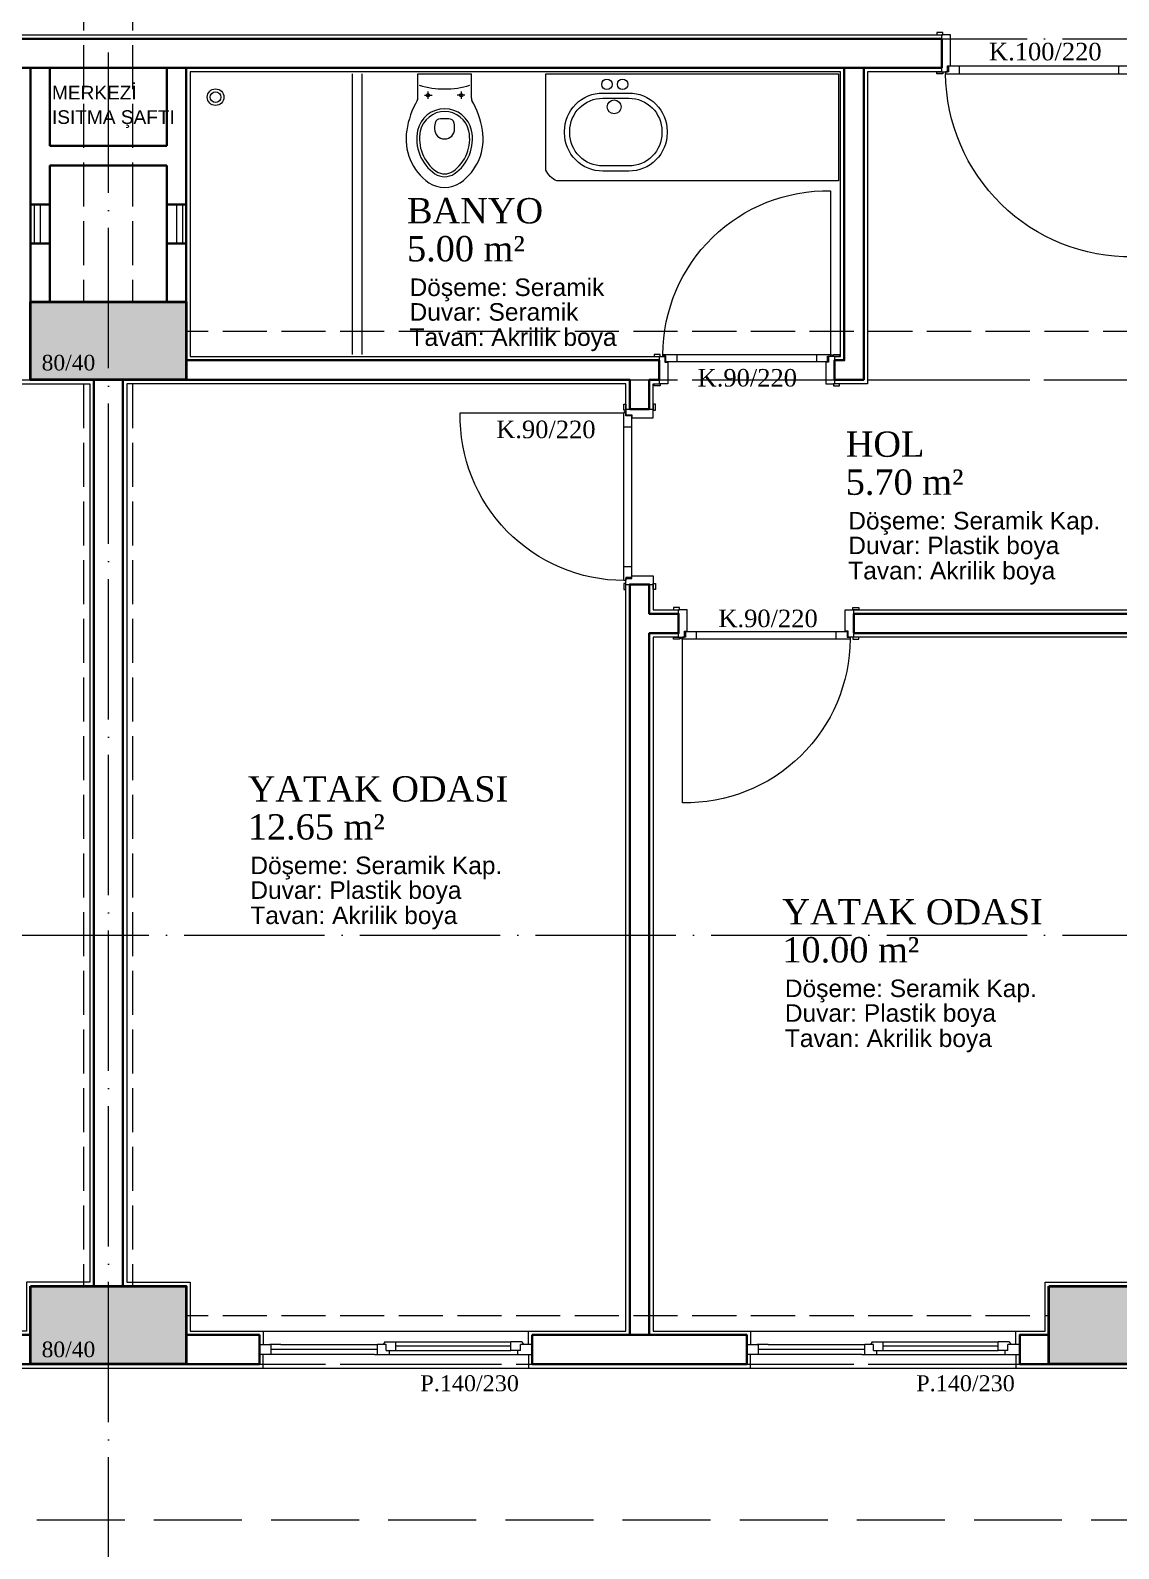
# Model space of a CAD drawing. Header units: millimetres. Extents: x 11587 to 81192, y -36083 to -25300.
# Drawn here: x 38209 to 38767, y -27614 to -26835 of the extents above; entities that cross this region are included whole.
import ezdxf

# ---------------------------------------------------------------- set-up
doc = ezdxf.new("R2010")
doc.units = ezdxf.units.MM
doc.linetypes.add('AKS', pattern=[30, 24, -3, 0, -3])
doc.linetypes.add('IZDUSUM1', pattern=[20, 7.5, -5, 7.5, 0])
for name, color, linetype, lineweight in [('rtm-aks yeni', 7, 'AKS', 20), ('rtm-cam', 141, 'Continuous', 9), ('rtm-duv tugla', 22, 'Continuous', 35), ('rtm-izdusum-üst ince', 8, 'IZDUSUM1', 5), ('rtm-kapı-ahsap', 35, 'Continuous', 13), ('rtm-mhl-yazı-adı', 150, 'Continuous', 30), ('rtm-mhl-yazı-m2', 7, 'Continuous', 20), ('rtm-mhl-yazı-malzeme', 253, 'Continuous', 13), ('rtm-pen-ahsap', 35, 'Continuous', 13), ('rtm-plan katmanı-05', 205, 'Continuous', 20), ('rtm-plan katmanı-07', 135, 'Continuous', 9), ('rtm-sıva', 252, 'Continuous', 15), ('rtm-tarama-betonarme', 51, 'Continuous', 15), ('rtm-tas_betonarme', 50, 'Continuous', 40), ('rtm-tefris vitrifiye', 9, 'Continuous', 9)]:
    doc.layers.add(name, color=color, linetype=linetype, lineweight=lineweight)
doc.styles.add('ARIAL', font='times.ttf')
doc.styles.get("Standard").update_dxf_attribs({"font": 'arial.ttf'})
doc.styles.add('VAZ-OLCU', font='times.ttf', dxfattribs={"height": 60})

# ---------------------------------------------------------------- blocks, each defined once
blk = doc.blocks.new('rty')
at = {"layer": 'rtm-kapı-ahsap'}
for p, q in [((-58244.93, -62700.32), (-58243.78, -62700.32)), ((-58244.93, -62703.44), (-58244.93, -62700.32)), ((-58243.78, -62700.32), (-58243.78, -62703.44)), ((-58229.78, -62700.37), (-58229.78, -62703.44)), ((-58228.8, -62700.37), (-58229.78, -62700.37)), ((-58228.8, -62703.44), (-58228.8, -62700.37)), ((-58243.78, -62703.44), (-58244.93, -62703.44)), ((-58243.78, -62707.37), (-58243.78, -62702.87)), ((-58229.78, -62702.87), (-58243.78, -62702.87)), ((-58232.78, -62707.37), (-58243.78, -62707.37)), ((-58232.78, -62705.87), (-58232.78, -62707.37)), ((-58229.78, -62705.87), (-58232.78, -62705.87)), ((-58232.64, -62706.39), (-58232.64, -62789.35)), ((-58232.64, -62706.39), (-58229.73, -62706.39)), ((-58229.78, -62702.87), (-58229.78, -62705.87)), ((-58229.78, -62703.44), (-58228.8, -62703.44)), ((-58229.78, -62704.88), (-58228.78, -62704.88)), ((-58229.73, -62706.39), (-58229.73, -62704.88)), ((-58228.78, -62790.86), (-58228.78, -62704.88)), ((-58144.79, -62704.88), (-58228.78, -62704.88)), ((-58228.78, -62712.02), (-58232.64, -62712.02)), ((-58228.78, -62783.72), (-58232.64, -62783.72)), ((-58243.78, -62792.3), (-58244.93, -62792.3)), ((-58244.93, -62792.3), (-58244.93, -62795.42)), ((-58244.93, -62795.42), (-58243.78, -62795.42)), ((-58243.78, -62788.37), (-58243.78, -62792.87)), ((-58232.78, -62788.37), (-58243.78, -62788.37)), ((-58243.78, -62795.42), (-58243.78, -62792.3)), ((-58229.78, -62792.87), (-58243.78, -62792.87)), ((-58232.78, -62789.87), (-58232.78, -62788.37)), ((-58229.78, -62789.87), (-58232.78, -62789.87)), ((-58232.64, -62789.35), (-58229.73, -62789.35)), ((-58229.78, -62792.87), (-58229.78, -62789.87)), ((-58229.78, -62790.86), (-58228.78, -62790.86)), ((-58229.78, -62795.37), (-58229.78, -62792.3)), ((-58229.78, -62792.3), (-58228.8, -62792.3)), ((-58228.8, -62795.37), (-58229.78, -62795.37)), ((-58229.73, -62789.35), (-58229.73, -62790.86)), ((-58228.8, -62792.3), (-58228.8, -62795.37))]:
    blk.add_line(p, q, dxfattribs=at)
at = {"layer": 'rtm-kapı-ahsap', "const_width": 0.392}
blk.add_lwpolyline([(-58229.19, -62703.94, 1), (-58229.19, -62704.55, 1)], format="xyb", close=True, dxfattribs=at)
at = {"layer": 'rtm-kapı-ahsap'}
blk.add_arc((-58229.08, -62706.56), 84.3, 270.20107, 1.14717, dxfattribs=at)
blk = doc.blocks.new('K-100')
at = {"layer": 'rtm-kapı-ahsap'}
for p, q in [((-34308.13, -13702.24), (-34306.98, -13702.24)), ((-34308.13, -13705.36), (-34308.13, -13702.24)), ((-34306.98, -13705.36), (-34308.13, -13705.36)), ((-34306.98, -13702.24), (-34306.98, -13705.36)), ((-34306.98, -13709.29), (-34306.98, -13704.79)), ((-34287.98, -13704.79), (-34306.98, -13704.79)), ((-34287.98, -13707.79), (-34290.98, -13707.79)), ((-34290.98, -13707.79), (-34290.98, -13709.29)), ((-34290.84, -13801.27), (-34290.84, -13708.31)), ((-34290.84, -13708.31), (-34287.92, -13708.31)), ((-34287.98, -13702.29), (-34287.98, -13705.36)), ((-34287, -13702.29), (-34287.98, -13702.29)), ((-34287.98, -13704.79), (-34287.98, -13707.79)), ((-34287.98, -13705.36), (-34287, -13705.36)), ((-34287.98, -13706.8), (-34286.98, -13706.8)), ((-34287.92, -13708.31), (-34287.92, -13706.8)), ((-34287, -13705.36), (-34287, -13702.29)), ((-34286.98, -13706.8), (-34286.98, -13802.79)), ((-34290.98, -13709.29), (-34306.98, -13709.29)), ((-34286.98, -13713.94), (-34290.84, -13713.94)), ((-34306.98, -13800.29), (-34306.98, -13804.79)), ((-34290.98, -13800.29), (-34306.98, -13800.29)), ((-34290.98, -13801.79), (-34290.98, -13800.29)), ((-34287.98, -13801.79), (-34290.98, -13801.79)), ((-34286.98, -13795.64), (-34290.84, -13795.64)), ((-34290.84, -13801.27), (-34287.92, -13801.27)), ((-34287.98, -13804.79), (-34287.98, -13801.79)), ((-34287.92, -13801.27), (-34287.92, -13802.79)), ((-34306.98, -13804.22), (-34308.13, -13804.22)), ((-34308.13, -13804.22), (-34308.13, -13807.34)), ((-34308.13, -13807.34), (-34306.98, -13807.34)), ((-34306.98, -13807.34), (-34306.98, -13804.22)), ((-34287.98, -13804.79), (-34306.98, -13804.79)), ((-34287.98, -13802.79), (-34286.98, -13802.79)), ((-34287.98, -13807.29), (-34287.98, -13804.22)), ((-34287.98, -13804.22), (-34287, -13804.22)), ((-34287, -13807.29), (-34287.98, -13807.29)), ((-34287, -13804.22), (-34287, -13807.29)), ((-34192.99, -13802.79), (-34286.98, -13802.79))]:
    blk.add_line(p, q, dxfattribs=at)
at = {"layer": 'rtm-kapı-ahsap', "const_width": 0.392}
blk.add_lwpolyline([(-34287.39, -13803.72, -1), (-34287.39, -13803.11, -1)], format="xyb", close=True, dxfattribs=at)
at = {"layer": 'rtm-kapı-ahsap'}
blk.add_arc((-34287.87, -13801.68), 94.89, 359.33316, 89.46052, dxfattribs=at)

msp = doc.modelspace()

# ---------------------------------------------------------------- hatches: boundary and pattern name
at = {"layer": 'rtm-tarama-betonarme'}
h = msp.add_hatch(dxfattribs=at)
h.set_pattern_fill('ANSI33', color=256, scale=2, style=0)
h.set_pattern_definition([(45, (27039.519, -4888.525), (-8.980256, 8.980256), []), (45, (27048.499, -4888.525), (-8.980256, 8.980256), [6.35, -3.175])])
h.paths.add_polyline_path([(40324.09, -27439.55), (40364.09, -27439.55), (40364.09, -27519.55), (40324.09, -27519.55)])
h.paths.add_polyline_path([(39911.59, -27479.55), (39991.59, -27479.55), (39991.59, -27519.55), (39911.59, -27519.55)])
h.paths.add_polyline_path([(40324.09, -26944.55), (40364.09, -26944.55), (40364.09, -27024.55), (40324.09, -27024.55)])
h.paths.add_polyline_path([(39961.59, -26944.55), (39996.59, -26944.55), (39996.59, -27024.55), (39961.59, -27024.55)])
h.paths.add_polyline_path([(39961.59, -26524.55), (39996.59, -26524.55), (39996.59, -26604.55), (39961.59, -26604.55)])
h.paths.add_polyline_path([(40324.09, -26524.55), (40364.09, -26524.55), (40364.09, -26604.55), (40324.09, -26604.55)])
h.paths.add_polyline_path([(40324.09, -26029.55), (40364.09, -26029.55), (40364.09, -26109.55), (40324.09, -26109.55)])
h.paths.add_polyline_path([(39911.59, -26029.55), (39991.59, -26029.55), (39991.59, -26069.55), (39911.59, -26069.55)])
h.paths.add_polyline_path([(40726.59, -26524.55), (40691.59, -26524.55), (40691.59, -26604.55), (40726.59, -26604.55)])
h.paths.add_polyline_path([(40726.59, -26944.55), (40691.59, -26944.55), (40691.59, -27024.55), (40726.59, -27024.55)])
h.paths.add_polyline_path([(40776.59, -27479.55), (40696.59, -27479.55), (40696.59, -27519.55), (40776.59, -27519.55)])
h.paths.add_polyline_path([(41299.09, -27479.55), (41219.09, -27479.55), (41219.09, -27519.55), (41299.09, -27519.55)])
h.paths.add_polyline_path([(41299.09, -26974.55), (41219.09, -26974.55), (41219.09, -27014.55), (41299.09, -27014.55)])
h.paths.add_polyline_path([(41299.09, -26534.55), (41219.09, -26534.55), (41219.09, -26574.55), (41299.09, -26574.55)])
h.paths.add_polyline_path([(40776.59, -26029.55), (40696.59, -26029.55), (40696.59, -26069.55), (40776.59, -26069.55)])
h.paths.add_polyline_path([(41299.09, -26029.55), (41219.09, -26029.55), (41219.09, -26069.55), (41299.09, -26069.55)])
h.paths.add_polyline_path([(41821.59, -26839.55), (41796.59, -26839.55), (41796.59, -27014.55), (41821.59, -27014.55)])
h.paths.add_polyline_path([(41821.59, -26534.55), (41796.59, -26534.55), (41796.59, -26709.55), (41821.59, -26709.55)])
h.paths.add_polyline_path([(42181.59, -26839.55), (42006.59, -26839.55), (42006.59, -26864.55), (42181.59, -26864.55)])
h.paths.add_polyline_path([(42181.59, -26684.55), (42006.59, -26684.55), (42006.59, -26709.55), (42181.59, -26709.55)])
h.paths.add_polyline_path([(41821.59, -26109.55), (41781.59, -26109.55), (41781.59, -26029.55), (41821.59, -26029.55)])
h.paths.add_polyline_path([(42181.59, -26124.55), (42141.59, -26124.55), (42141.59, -26029.55), (42181.59, -26029.55)])
h.paths.add_polyline_path([(41821.59, -27439.55), (41781.59, -27439.55), (41781.59, -27519.55), (41821.59, -27519.55)])
h.paths.add_polyline_path([(42181.59, -27424.55), (42141.59, -27424.55), (42141.59, -27519.55), (42181.59, -27519.55)])
h.paths.add_polyline_path([(39421.59, -27439.55), (39461.59, -27439.55), (39461.59, -27519.55), (39421.59, -27519.55)])
h.paths.add_polyline_path([(39131.59, -27439.55), (39171.59, -27439.55), (39171.59, -27519.55), (39131.59, -27519.55)])
h.paths.add_polyline_path([(39421.59, -26029.55), (39501.59, -26029.55), (39501.59, -26069.55), (39421.59, -26069.55)])
h.paths.add_polyline_path([(39091.59, -26029.55), (39171.59, -26029.55), (39171.59, -26069.55), (39091.59, -26069.55)])
h.paths.add_polyline_path([(38781.59, -26524.55), (38816.59, -26524.55), (38816.59, -26604.55), (38781.59, -26604.55)])
h.paths.add_polyline_path([(38781.59, -26944.55), (38816.59, -26944.55), (38816.59, -27024.55), (38781.59, -27024.55)])
h.paths.add_polyline_path([(38731.59, -27479.55), (38811.59, -27479.55), (38811.59, -27519.55), (38731.59, -27519.55)])
h.paths.add_polyline_path([(38209.09, -27479.55), (38289.09, -27479.55), (38289.09, -27519.55), (38209.09, -27519.55)])
h.paths.add_polyline_path([(38209.09, -26974.55), (38289.09, -26974.55), (38289.09, -27014.55), (38209.09, -27014.55)])
h.paths.add_polyline_path([(38209.09, -26534.55), (38289.09, -26534.55), (38289.09, -26574.55), (38209.09, -26574.55)])
h.paths.add_polyline_path([(38731.59, -26029.55), (38811.59, -26029.55), (38811.59, -26069.55), (38731.59, -26069.55)])
h.paths.add_polyline_path([(38209.09, -26029.55), (38289.09, -26029.55), (38289.09, -26069.55), (38209.09, -26069.55)])
h.paths.add_polyline_path([(37686.59, -26839.55), (37711.59, -26839.55), (37711.59, -27014.55), (37686.59, -27014.55)])
h.paths.add_polyline_path([(37686.59, -26534.55), (37711.59, -26534.55), (37711.59, -26709.55), (37686.59, -26709.55)])
h.paths.add_polyline_path([(37326.59, -26839.55), (37501.59, -26839.55), (37501.59, -26864.55), (37326.59, -26864.55)])
h.paths.add_polyline_path([(37326.59, -26684.55), (37501.59, -26684.55), (37501.59, -26709.55), (37326.59, -26709.55)])
h.paths.add_polyline_path([(37686.59, -26109.55), (37726.59, -26109.55), (37726.59, -26029.55), (37686.59, -26029.55)])
h.paths.add_polyline_path([(37326.59, -26124.55), (37366.59, -26124.55), (37366.59, -26029.55), (37326.59, -26029.55)])
h.paths.add_polyline_path([(37686.59, -27439.55), (37726.59, -27439.55), (37726.59, -27519.55), (37686.59, -27519.55)])
h.paths.add_polyline_path([(37326.59, -27424.55), (37366.59, -27424.55), (37366.59, -27519.55), (37326.59, -27519.55)])

# ---------------------------------------------------------------- linework, layer by layer
at = {"layer": 'rtm-aks yeni', "ltscale": 3}
for p, q in [((38249.09, -27819.55), (38249.09, -25729.55)), ((37026.59, -26839.55), (42481.59, -26839.55)), ((37026.59, -27014.55), (42481.59, -27014.55)), ((37026.59, -27299.55), (42481.59, -27299.55)), ((37026.59, -27519.55), (42481.59, -27519.55))]:
    msp.add_line(p, q, dxfattribs=at)
at = {"layer": 'rtm-cam'}
for p, q in [((38455.59, -27510.3), (38396.59, -27510.3)), ((38705.59, -27510.3), (38646.59, -27510.3)), ((38387.09, -27512.05), (38332.59, -27512.05)), ((38637.09, -27512.05), (38582.59, -27512.05))]:
    msp.add_line(p, q, dxfattribs=at)
at = {"layer": 'rtm-duv tugla'}
for points in [[(37821.59, -26839.55), (38676.59, -26839.55)], [(38676.59, -26854.55), (38676.59, -26839.55)], [(37821.59, -26854.55), (38676.59, -26854.55)], [(38209.09, -26974.55), (38209.09, -26854.55)], [(38219.09, -26894.55), (38219.09, -26854.55)], [(38279.09, -26894.55), (38279.09, -26854.55)], [(38289.09, -26974.55), (38289.09, -26854.55)], [(38626.59, -26854.55), (38626.59, -27004.55), (38621.59, -27004.55), (38621.59, -27014.55), (38636.59, -27014.55), (38636.59, -26854.55)], [(38219.09, -26894.55), (38279.09, -26894.55)], [(38219.09, -26974.55), (38219.09, -26904.55)], [(38219.09, -26904.55), (38279.09, -26904.55)], [(38279.09, -26974.55), (38279.09, -26904.55)], [(38219.09, -26924.55), (38209.09, -26924.55)], [(38279.09, -26924.55), (38289.09, -26924.55)], [(38219.09, -26944.55), (38209.09, -26944.55)], [(38279.09, -26944.55), (38289.09, -26944.55)], [(38289.09, -27014.55), (38516.59, -27014.55), (38516.59, -27029.55), (38526.59, -27029.55), (38526.59, -27014.55), (38531.59, -27014.55), (38531.59, -27004.55), (38289.09, -27004.55)], [(38241.59, -27014.55), (38241.59, -27479.55)], [(38256.59, -27014.55), (38256.59, -27479.55)], [(38526.59, -27504.55), (38526.59, -27144.55), (38541.59, -27144.55), (38541.59, -27134.55), (38526.59, -27134.55), (38526.59, -27119.55), (38516.59, -27119.55), (38516.59, -27504.55)], [(38796.59, -27404.55), (38796.59, -27144.55), (38631.59, -27144.55), (38631.59, -27134.55), (38806.59, -27134.55), (38806.59, -27404.55)], [(38209.09, -27519.55), (38171.59, -27519.55), (38171.59, -27504.55), (38209.09, -27504.55)], [(38289.09, -27519.55), (38326.59, -27519.55), (38326.59, -27504.55), (38289.09, -27504.55)], [(38731.59, -27504.55), (38716.59, -27504.55), (38716.59, -27519.55), (38731.59, -27519.55)], [(38716.59, -27504.55), (38716.59, -27519.55)]]:
    msp.add_lwpolyline(points, dxfattribs=at)
msp.add_lwpolyline([(38466.59, -27504.55), (38466.59, -27519.55), (38576.59, -27519.55), (38576.59, -27504.55)], close=True, dxfattribs=at)
at = {"layer": 'rtm-izdusum-üst ince', "ltscale": 3}
msp.add_lwpolyline([(37246.59, -25949.55), (42261.59, -25949.55), (42261.59, -27599.55), (37246.59, -27599.55)], close=True, dxfattribs=at)
at = {"layer": 'rtm-izdusum-üst ince', "ltscale": 1.5}
for points in [[(38236.59, -26974.55), (38236.59, -26574.55)], [(38261.59, -26974.55), (38261.59, -26574.55)], [(38289.09, -26989.55), (38781.59, -26989.55)], [(38236.59, -27479.55), (38236.59, -27014.55)], [(38261.59, -27479.55), (38261.59, -27014.55)], [(38289.09, -27014.55), (38781.59, -27014.55)], [(38289.09, -27494.55), (38731.59, -27494.55)], [(38289.09, -27519.55), (38731.59, -27519.55)]]:
    msp.add_lwpolyline(points, dxfattribs=at)
at = {"layer": 'rtm-kapı-ahsap'}
for points in [[(38211.09, -26924.55), (38211.09, -26944.55)], [(38214.09, -26924.55), (38214.09, -26944.55)], [(38284.09, -26924.55), (38284.09, -26944.55)], [(38287.09, -26924.55), (38287.09, -26944.55)]]:
    msp.add_lwpolyline(points, dxfattribs=at)
at = {"layer": 'rtm-pen-ahsap'}
for p, q in [((38326.59, -27509.55), (38332.59, -27509.55)), ((38337.59, -27509.55), (38331.96, -27509.55)), ((38332.59, -27514.55), (38332.59, -27509.55)), ((38337.59, -27509.55), (38387.09, -27509.55)), ((38391.59, -27509.55), (38387.09, -27509.55)), ((38387.09, -27514.55), (38387.09, -27509.55)), ((38390.96, -27508.05), (38396.59, -27508.05)), ((38391.59, -27512.55), (38391.59, -27509.55)), ((38396.59, -27508.05), (38455.59, -27508.05)), ((38396.59, -27512.55), (38396.59, -27508.05)), ((38461.23, -27508.05), (38455.59, -27508.05)), ((38455.59, -27512.55), (38455.59, -27508.05)), ((38466.59, -27509.55), (38460.59, -27509.55)), ((38460.59, -27512.55), (38460.59, -27509.55)), ((38576.59, -27509.55), (38582.59, -27509.55)), ((38587.59, -27509.55), (38581.96, -27509.55)), ((38582.59, -27514.55), (38582.59, -27509.55)), ((38587.59, -27509.55), (38637.09, -27509.55)), ((38641.59, -27509.55), (38637.09, -27509.55)), ((38637.09, -27514.55), (38637.09, -27509.55)), ((38640.96, -27508.05), (38646.59, -27508.05)), ((38641.59, -27512.55), (38641.59, -27509.55)), ((38646.59, -27508.05), (38705.59, -27508.05)), ((38646.59, -27512.55), (38646.59, -27508.05)), ((38711.23, -27508.05), (38705.59, -27508.05)), ((38705.59, -27512.55), (38705.59, -27508.05)), ((38716.59, -27509.55), (38710.59, -27509.55)), ((38710.59, -27512.55), (38710.59, -27509.55)), ((38385.59, -27514.55), (38326.59, -27514.55)), ((38385.59, -27514.55), (38393.09, -27514.55)), ((38391.59, -27512.55), (38396.59, -27512.55)), ((38393.09, -27512.55), (38393.09, -27514.55)), ((38396.59, -27512.55), (38455.59, -27512.55)), ((38460.59, -27512.55), (38455.59, -27512.55)), ((38459.09, -27514.55), (38459.09, -27512.55)), ((38459.09, -27514.55), (38466.59, -27514.55)), ((38635.59, -27514.55), (38576.59, -27514.55)), ((38635.59, -27514.55), (38643.09, -27514.55)), ((38641.59, -27512.55), (38646.59, -27512.55)), ((38643.09, -27512.55), (38643.09, -27514.55)), ((38646.59, -27512.55), (38705.59, -27512.55)), ((38710.59, -27512.55), (38705.59, -27512.55)), ((38709.09, -27514.55), (38709.09, -27512.55)), ((38709.09, -27514.55), (38716.59, -27514.55))]:
    msp.add_line(p, q, dxfattribs=at)
for points in [[(38390.96, -27508.05), (38390.09, -27509.55)], [(38461.23, -27508.05), (38462.1, -27509.55)], [(38640.96, -27508.05), (38640.09, -27509.55)], [(38711.23, -27508.05), (38712.1, -27509.55)]]:
    msp.add_lwpolyline(points, dxfattribs=at)
at = {"layer": 'rtm-plan katmanı-05', "ltscale": 0.6}
for points in [[(38328.59, -27502.55), (38464.59, -27502.55)], [(38578.59, -27502.55), (38714.59, -27502.55)], [(38328.59, -27521.55), (38464.59, -27521.55)], [(38578.59, -27521.55), (38714.59, -27521.55)]]:
    msp.add_lwpolyline(points, dxfattribs=at)
at = {"layer": 'rtm-plan katmanı-07'}
for points in [[(38393.09, -27514.55), (38459.09, -27514.55)], [(38643.09, -27514.55), (38709.09, -27514.55)]]:
    msp.add_lwpolyline(points, dxfattribs=at)
at = {"layer": 'rtm-sıva'}
for points in [[(37821.59, -26837.55), (38676.59, -26837.55)], [(38621.59, -27002.55), (38624.59, -27002.55), (38624.59, -26856.55), (38291.09, -26856.55), (38291.09, -27002.55), (38531.59, -27002.55)], [(38676.59, -26856.55), (38638.59, -26856.55), (38638.59, -27016.55), (38621.59, -27016.55)], [(37983.59, -27029.55), (37983.59, -27016.55), (38239.59, -27016.55), (38239.59, -27477.55), (38207.09, -27477.55), (38207.09, -27502.55), (38169.59, -27502.55), (38169.59, -27509.55)], [(38514.59, -27029.55), (38514.59, -27016.55), (38258.59, -27016.55), (38258.59, -27477.55), (38291.09, -27477.55), (38291.09, -27502.55), (38328.59, -27502.55), (38328.59, -27509.55)], [(38528.59, -27029.55), (38528.59, -27016.55), (38531.59, -27016.55)], [(38464.59, -27509.55), (38464.59, -27502.55), (38514.59, -27502.55), (38514.59, -27119.55)], [(38528.59, -27119.55), (38528.59, -27132.55), (38541.59, -27132.55)], [(38631.59, -27132.55), (38808.59, -27132.55), (38808.59, -27402.55), (38843.59, -27402.55), (38843.59, -27409.55)], [(38541.59, -27146.55), (38528.59, -27146.55), (38528.59, -27502.55), (38578.59, -27502.55), (38578.59, -27509.55)], [(38714.59, -27509.55), (38714.59, -27502.55), (38729.59, -27502.55), (38729.59, -27477.55), (38794.59, -27477.55), (38794.59, -27146.55), (38631.59, -27146.55)], [(38714.59, -27514.55), (38714.59, -27521.55), (38813.59, -27521.55), (38813.59, -27421.55), (38843.59, -27421.55), (38843.59, -27414.55)], [(38169.59, -27514.55), (38169.59, -27521.55), (38328.59, -27521.55), (38328.59, -27514.55)], [(38464.59, -27514.55), (38464.59, -27521.55), (38578.59, -27521.55), (38578.59, -27514.55)], [(38464.59, -27514.55), (38464.59, -27521.55), (38578.59, -27521.55), (38578.59, -27514.55)]]:
    msp.add_lwpolyline(points, dxfattribs=at)
at = {"layer": 'rtm-tas_betonarme'}
for points in [[(38209.09, -26974.55), (38289.09, -26974.55), (38289.09, -27014.55), (38209.09, -27014.55)], [(38209.09, -27479.55), (38289.09, -27479.55), (38289.09, -27519.55), (38209.09, -27519.55)], [(38731.59, -27479.55), (38811.59, -27479.55), (38811.59, -27519.55), (38731.59, -27519.55)]]:
    msp.add_lwpolyline(points, close=True, dxfattribs=at)
at = {"layer": 'rtm-tefris vitrifiye'}
for p, q in [((38407.85, -26857.55), (38435.34, -26857.55)), ((38407.85, -26870.14), (38407.85, -26857.55)), ((38435.34, -26870.14), (38435.34, -26857.55)), ((38411.23, -26868.55), (38415.14, -26868.55)), ((38413.07, -26866.68), (38413.07, -26870.39)), ((38431.96, -26868.55), (38428.05, -26868.55)), ((38430.12, -26866.68), (38430.12, -26870.39)), ((38423.76, -26880.65), (38419.43, -26880.65))]:
    msp.add_line(p, q, dxfattribs=at)
for points in [[(38374.09, -26857.55), (38374.09, -27001.55)], [(38379.09, -26857.55), (38379.09, -27001.55)]]:
    msp.add_lwpolyline(points, dxfattribs=at)
for points in [[(38623.59, -26912.55), (38479.18, -26912.55, -0.203274), (38473.59, -26906.97), (38473.59, -26857.55), (38623.59, -26857.55), (38623.59, -26912.55)], [(38483.13, -26887.92), (38483.13, -26887.02, -0.414214), (38502.73, -26867.42), (38516.12, -26867.42, -0.414214), (38535.72, -26887.02), (38535.72, -26887.92, -0.414214), (38516.12, -26907.52), (38502.73, -26907.52, -0.414214)], [(38485.8, -26887.92), (38485.8, -26887.02, -0.414214), (38502.73, -26870.1), (38516.12, -26870.1, -0.414214), (38533.05, -26887.02), (38533.05, -26887.92, -0.414214), (38516.12, -26904.84), (38502.73, -26904.84, -0.414214)]]:
    msp.add_lwpolyline(points, format="xyb", close=True, dxfattribs=at)
for centre, radius in [((38504.86, -26862.97), 2.67), ((38512.87, -26862.97), 2.67), ((38304.09, -26869.55), 4.25), ((38304.09, -26869.55), 2.75), ((38413.07, -26868.55), 0.825), ((38430.12, -26868.55), 0.825), ((38508.59, -26874.55), 3.56)]:
    msp.add_circle(centre, radius, dxfattribs=at)
for centre, radius, start, end in [((38421.59, -26821.36), 44, 252.84729, 287.15268), ((38445.63, -26893.3), 44, 149.90538, 171.23608), ((38405.65, -26870.14), 2.2, 329.90538, 0), ((38437.54, -26870.14), 2.2, 180, 210.09462), ((38397.56, -26893.3), 44, 8.76392, 30.09462), ((38421.67, -26889.78), 14.3, 90.2662, 167.18786), ((38421.67, -26889.78), 12.87, 90.2662, 167.18786), ((38421.52, -26889.78), 12.87, 12.81214, 89.7338), ((38421.52, -26889.78), 14.3, 12.81214, 89.7338), ((38429.29, -26890.94), 27.5, 170.50823, 235.09555), ((38429.29, -26890.94), 22, 168.5694, 234.81148), ((38429.29, -26890.94), 20.57, 168.5694, 234.81148), ((38429.4, -26885.55), 12.95, 167.82692, 183.31203), ((38421.57, -26885.88), 5.12, 180, 269.73777), ((38419.43, -26883.4), 2.75, 90, 167.82692), ((38421.62, -26885.88), 5.11, 270.26223, 0), ((38423.76, -26883.4), 2.75, 12.17308, 90), ((38413.89, -26890.94), 20.57, 305.18852, 11.4306), ((38413.79, -26885.55), 12.95, 356.68797, 12.17308), ((38413.89, -26890.94), 22, 305.18852, 11.4306), ((38413.89, -26890.94), 27.5, 304.90445, 9.49177), ((38421.59, -26901), 9.35, 237.83247, 302.16749), ((38421.59, -26901), 7.92, 237.83247, 302.16749), ((38421.59, -26901), 14.85, 237.23949, 302.76051)]:
    msp.add_arc(centre, radius, start, end, dxfattribs=at)

# ---------------------------------------------------------------- block references
at = {"layer": 'rtm-kapı-ahsap', "xscale": -1}
for name, p, rotation in [('K-100', (24971.8, -61144.53), 90), ('rty', (101324.46, 31227.23), 270), ('rty', (-24161.28, -85376.33), 90)]:
    msp.add_blockref(name, p, dxfattribs=dict(at, rotation=rotation))
msp.add_blockref('rty', (-19715.19, 35673.32), dxfattribs=at)

# ---------------------------------------------------------------- texts
at = {"layer": 'rtm-mhl-yazı-adı', "style": 'ARIAL'}
for s, p in [('BANYO', (38402.31, -26934.3)), ('HOL', (38627.36, -27054.06)), ('YATAK ODASI', (38320.64, -27230.91)), ('YATAK ODASI', (38594.84, -27293.97))]:
    msp.add_text(s, height=13, dxfattribs=at).set_placement(p)
at = {"layer": 'rtm-mhl-yazı-m2', "style": 'ARIAL'}
for s, height, p in [('5.00 m² ', 13, (38402.31, -26953.79)), ('80/40', 8, (38214.87, -27009.76)), ('5.70 m² ', 13, (38627.36, -27073.55)), ('12.65 m² ', 13, (38320.64, -27250.4)), ('10.00 m² ', 13, (38594.84, -27313.46)), ('80/40', 8, (38214.87, -27515.98))]:
    msp.add_text(s, height=height, dxfattribs=at).set_placement(p)
at = {"layer": 'rtm-mhl-yazı-malzeme', "style": 'VAZ-OLCU'}
for s, height, p in [('K.100/220', 9, (38700.84, -26850.65)), ('K.90/220', 9, (38551.38, -27017.99)), ('K.90/220', 9, (38448.05, -27044.48)), ('K.90/220', 9, (38562.02, -27141.45)), ('P.140/230', 8.192, (38409.17, -27533.43)), ('P.140/230', 8.192, (38663.54, -27533.43))]:
    msp.add_text(s, height=height, rotation=359.9602, dxfattribs=at).set_placement(p)
at = {"layer": 'rtm-mhl-yazı-malzeme'}
for s, height, p in [('MERKEZİ', 7, (38220.18, -26870.72)), ('ISITMA ŞAFTI', 7, (38220.18, -26883.26)), ('Döşeme: Seramik', 9, (38403.6, -26971.57)), ('Duvar: Seramik', 9, (38403.6, -26984.23)), ('Tavan: Akrilik boya ', 9, (38403.6, -26997.17)), ('Döşeme: Seramik Kap.', 9, (38628.65, -27091.32)), ('Duvar: Plastik boya ', 9, (38628.65, -27103.99)), ('Tavan: Akrilik boya ', 9, (38628.65, -27116.92)), ('Döşeme: Seramik Kap.', 9, (38321.93, -27268.17)), ('Duvar: Plastik boya ', 9, (38321.93, -27280.84)), ('Tavan: Akrilik boya ', 9, (38321.93, -27293.77)), ('Döşeme: Seramik Kap.', 9, (38596.13, -27331.24)), ('Duvar: Plastik boya ', 9, (38596.13, -27343.9)), ('Tavan: Akrilik boya ', 9, (38596.13, -27356.84))]:
    msp.add_text(s, height=height, dxfattribs=at).set_placement(p)

doc.saveas('drawing.dxf')
